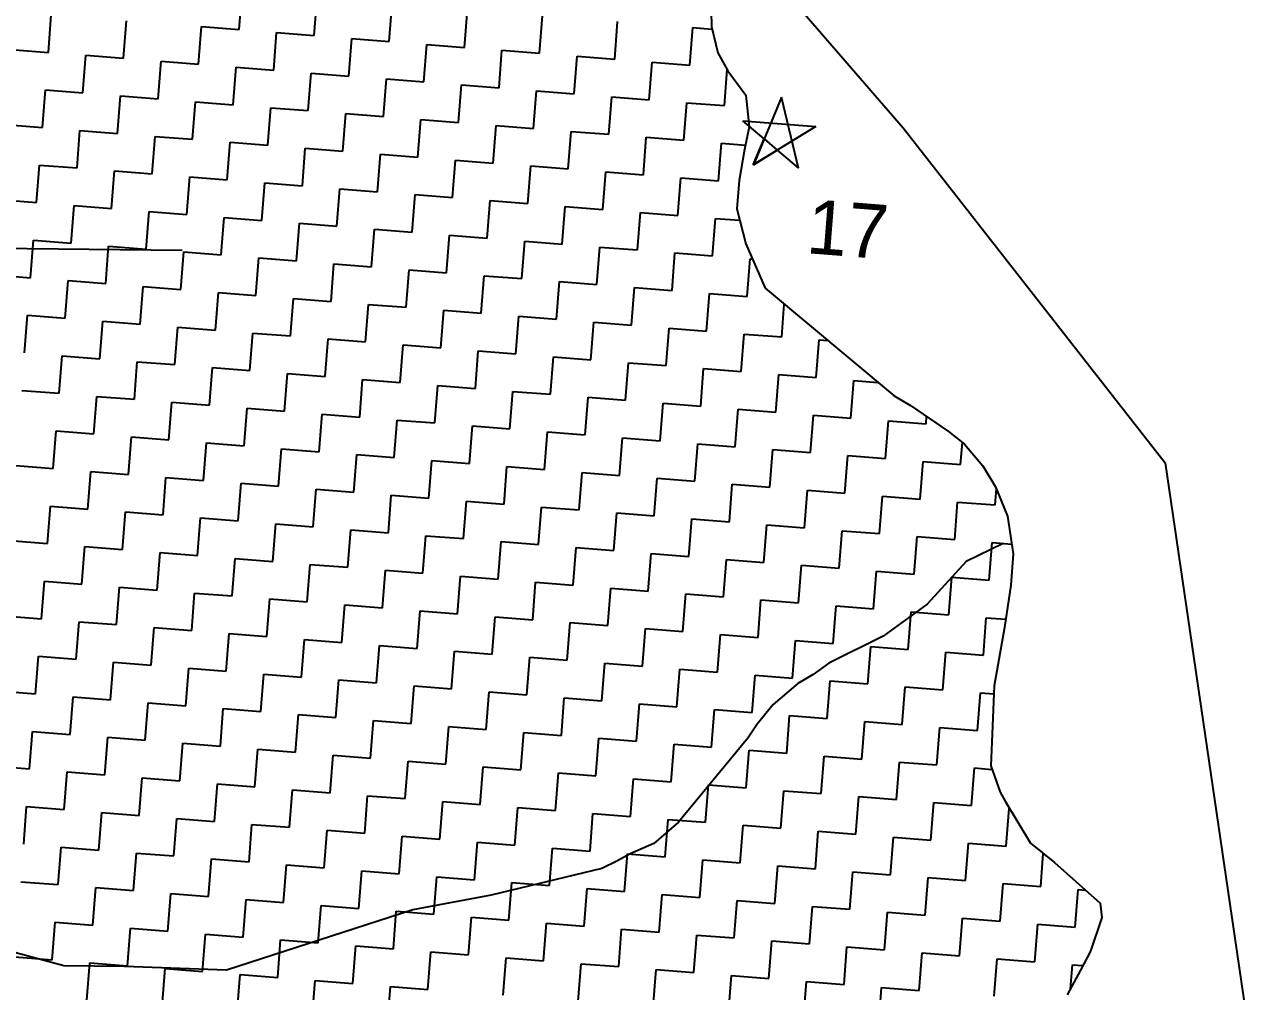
# Model space of a CAD drawing. Header units: metres. Extents: x 292752 to 294952, y 2098977 to 2102453.
# Drawn here: x 294689 to 294894, y 2100887.7 to 2101048.5 of the extents above; entities that cross this region are included whole.
import ezdxf

# ---------------------------------------------------------------- set-up
doc = ezdxf.new("R2010")
doc.units = ezdxf.units.M
for name, color, linetype in [('LINE_WATER', 4, 'Continuous'), ('POLY_HATCH', 12, 'Continuous'), ('TEXT_MAPIN', 7, 'Continuous'), ('V_BOUND_LINE', 7, 'Continuous')]:
    doc.layers.add(name, color=color, linetype=linetype)
doc.styles.add('TEXT_MAP', font='', dxfattribs={"height": 2.5})
doc.styles.get('TEXT_MAP').set_extended_font_data('Kruti Dev 050')

msp = doc.modelspace()

# ---------------------------------------------------------------- linework, layer by layer
for p, q in [((294814.92, 2101036.49), (294810.25, 2101025.23)), ((294817.76, 2101024.64), (294814.92, 2101036.49)), ((294808.5, 2101032.55), (294820.64, 2101031.6)), ((294812.03, 2101029.54), (294808.5, 2101032.55)), ((294820.64, 2101031.6), (294810.24, 2101025.23)), ((294810.24, 2101025.23), (294812.03, 2101029.54)), ((294812.03, 2101029.54), (294814.22, 2101027.66)), ((294810.25, 2101025.23), (294814.22, 2101027.66)), ((294814.22, 2101027.66), (294817.76, 2101024.64)), ((294593.49, 2101012.36), (294715.17, 2101011.02))]:
    msp.add_line(p, q)
at = {"layer": 'LINE_WATER'}
for p, q in [((294851.81, 2100962.22), (294845.67, 2100959.23)), ((294845.67, 2100959.23), (294839.2, 2100952.11)), ((294839.2, 2100952.11), (294831.84, 2100946.79)), ((294831.84, 2100946.79), (294822.8, 2100942.29)), ((294822.8, 2100942.29), (294820.22, 2100940.42)), ((294820.22, 2100940.42), (294817.67, 2100938.88)), ((294816.18, 2100937.61), (294813.57, 2100935.39)), ((294817.67, 2100938.88), (294816.18, 2100937.61)), ((294813.57, 2100935.39), (294810.88, 2100932.13)), ((294810.88, 2100932.13), (294809.31, 2100929.82)), ((294809.31, 2100929.82), (294797.79, 2100915.81)), ((294797.79, 2100915.81), (294793.69, 2100912.31)), ((294793.69, 2100912.31), (294789.73, 2100910.54)), ((294787.55, 2100909.32), (294785.03, 2100908.14)), ((294789.73, 2100910.54), (294787.55, 2100909.32)), ((294785.03, 2100908.14), (294766.61, 2100903.69)), ((294766.61, 2100903.69), (294753.57, 2100901.25)), ((294753.57, 2100901.25), (294722.56, 2100891.2)), ((294695.53, 2100891.94), (294682.61, 2100895.39)), ((294705.59, 2100891.84), (294695.53, 2100891.94)), ((294722.56, 2100891.2), (294705.59, 2100891.84))]:
    msp.add_line(p, q, dxfattribs=at)
at = {"layer": 'POLY_HATCH', "linetype": 'Continuous'}
for p, q in [((294724.67, 2101047.72), (294725.17, 2101053.97)), ((294737.17, 2101046.73), (294737.67, 2101052.98)), ((294749.67, 2101045.75), (294750.17, 2101052)), ((294762.17, 2101044.76), (294762.67, 2101051.01)), ((294692.93, 2101043.93), (294693.42, 2101050.19)), ((294705.43, 2101042.95), (294705.92, 2101049.2)), ((294774.67, 2101043.77), (294775.17, 2101050.02)), ((294787.18, 2101042.79), (294787.67, 2101049.04)), ((294717.93, 2101041.96), (294718.42, 2101048.21)), ((294718.42, 2101048.21), (294724.67, 2101047.72)), ((294730.43, 2101040.98), (294730.92, 2101047.23)), ((294730.92, 2101047.23), (294737.17, 2101046.73)), ((294742.93, 2101039.99), (294743.42, 2101046.24)), ((294743.42, 2101046.24), (294749.67, 2101045.75)), ((294799.68, 2101041.8), (294800.17, 2101048.05)), ((294800.17, 2101048.05), (294803.36, 2101047.8)), ((294686.68, 2101044.43), (294692.93, 2101043.93)), ((294755.43, 2101039), (294755.92, 2101045.25)), ((294755.92, 2101045.25), (294762.17, 2101044.76)), ((294767.93, 2101038.02), (294768.42, 2101044.27)), ((294768.42, 2101044.27), (294774.67, 2101043.77)), ((294698.68, 2101037.19), (294699.18, 2101043.44)), ((294699.18, 2101043.44), (294705.43, 2101042.95)), ((294711.18, 2101036.2), (294711.68, 2101042.45)), ((294711.68, 2101042.45), (294717.93, 2101041.96)), ((294780.43, 2101037.03), (294780.93, 2101043.28)), ((294780.93, 2101043.28), (294787.18, 2101042.79)), ((294792.93, 2101036.04), (294793.43, 2101042.29)), ((294793.43, 2101042.29), (294799.68, 2101041.8)), ((294723.69, 2101035.22), (294724.18, 2101041.47)), ((294724.18, 2101041.47), (294730.43, 2101040.98)), ((294736.19, 2101034.23), (294736.68, 2101040.48)), ((294736.68, 2101040.48), (294742.93, 2101039.99)), ((294805.43, 2101035.06), (294805.91, 2101041.05)), ((294748.69, 2101033.24), (294749.18, 2101039.5)), ((294749.18, 2101039.5), (294755.43, 2101039)), ((294761.19, 2101032.26), (294761.68, 2101038.51)), ((294761.68, 2101038.51), (294767.93, 2101038.02)), ((294691.94, 2101031.43), (294692.43, 2101037.68)), ((294692.43, 2101037.68), (294698.68, 2101037.19)), ((294704.44, 2101030.45), (294704.93, 2101036.7)), ((294704.93, 2101036.7), (294711.18, 2101036.2)), ((294773.69, 2101031.27), (294774.18, 2101037.52)), ((294774.18, 2101037.52), (294780.43, 2101037.03)), ((294786.19, 2101030.29), (294786.68, 2101036.54)), ((294786.68, 2101036.54), (294792.93, 2101036.04)), ((294716.94, 2101029.46), (294717.43, 2101035.71)), ((294717.43, 2101035.71), (294723.69, 2101035.22)), ((294729.44, 2101028.47), (294729.94, 2101034.72)), ((294729.94, 2101034.72), (294736.19, 2101034.23)), ((294798.69, 2101029.3), (294799.18, 2101035.55)), ((294799.18, 2101035.55), (294805.43, 2101035.06)), ((294685.69, 2101031.93), (294691.94, 2101031.43)), ((294741.94, 2101027.49), (294742.44, 2101033.74)), ((294742.44, 2101033.74), (294748.69, 2101033.24)), ((294754.44, 2101026.5), (294754.94, 2101032.75)), ((294754.94, 2101032.75), (294761.19, 2101032.26)), ((294697.7, 2101024.69), (294698.19, 2101030.94)), ((294698.19, 2101030.94), (294704.44, 2101030.45)), ((294710.2, 2101023.7), (294710.69, 2101029.95)), ((294710.69, 2101029.95), (294716.94, 2101029.46)), ((294766.94, 2101025.51), (294767.44, 2101031.77)), ((294767.44, 2101031.77), (294773.69, 2101031.27)), ((294779.45, 2101024.53), (294779.94, 2101030.78)), ((294779.94, 2101030.78), (294786.19, 2101030.29)), ((294722.7, 2101022.72), (294723.19, 2101028.97)), ((294723.19, 2101028.97), (294729.44, 2101028.47)), ((294735.2, 2101021.73), (294735.69, 2101027.98)), ((294735.69, 2101027.98), (294741.94, 2101027.49)), ((294791.95, 2101023.54), (294792.44, 2101029.79)), ((294792.44, 2101029.79), (294798.69, 2101029.3)), ((294804.45, 2101022.56), (294804.94, 2101028.81)), ((294804.94, 2101028.81), (294808.93, 2101028.49)), ((294747.7, 2101020.74), (294748.19, 2101026.99)), ((294748.19, 2101026.99), (294754.44, 2101026.5)), ((294760.2, 2101019.76), (294760.69, 2101026.01)), ((294760.69, 2101026.01), (294766.94, 2101025.51)), ((294690.95, 2101018.93), (294691.45, 2101025.18)), ((294691.45, 2101025.18), (294697.7, 2101024.69)), ((294703.45, 2101017.95), (294703.95, 2101024.2)), ((294703.95, 2101024.2), (294710.2, 2101023.7)), ((294772.7, 2101018.77), (294773.2, 2101025.02)), ((294773.2, 2101025.02), (294779.45, 2101024.53)), ((294785.2, 2101017.78), (294785.7, 2101024.03)), ((294785.7, 2101024.03), (294791.95, 2101023.54)), ((294715.96, 2101016.96), (294716.45, 2101023.21)), ((294716.45, 2101023.21), (294722.7, 2101022.72)), ((294728.46, 2101015.97), (294728.95, 2101022.22)), ((294728.95, 2101022.22), (294735.2, 2101021.73)), ((294797.7, 2101016.8), (294798.2, 2101023.05)), ((294798.2, 2101023.05), (294804.45, 2101022.56)), ((294740.96, 2101014.99), (294741.45, 2101021.24)), ((294741.45, 2101021.24), (294747.7, 2101020.74)), ((294753.46, 2101014), (294753.95, 2101020.25)), ((294753.95, 2101020.25), (294760.2, 2101019.76)), ((294684.7, 2101019.43), (294690.95, 2101018.93)), ((294696.71, 2101012.19), (294697.2, 2101018.44)), ((294697.2, 2101018.44), (294703.45, 2101017.95)), ((294765.96, 2101013.01), (294766.45, 2101019.26)), ((294766.45, 2101019.26), (294772.7, 2101018.77)), ((294778.46, 2101012.03), (294778.95, 2101018.28)), ((294778.95, 2101018.28), (294785.2, 2101017.78)), ((294709.21, 2101011.2), (294709.7, 2101017.45)), ((294709.7, 2101017.45), (294715.96, 2101016.96)), ((294721.71, 2101010.22), (294722.21, 2101016.47)), ((294722.21, 2101016.47), (294728.46, 2101015.97)), ((294790.96, 2101011.04), (294791.45, 2101017.29)), ((294791.45, 2101017.29), (294797.7, 2101016.8)), ((294803.46, 2101010.05), (294803.95, 2101016.3)), ((294803.95, 2101016.3), (294808, 2101015.99)), ((294734.21, 2101009.23), (294734.71, 2101015.48)), ((294734.71, 2101015.48), (294740.96, 2101014.99)), ((294746.71, 2101008.24), (294747.21, 2101014.49)), ((294747.21, 2101014.49), (294753.46, 2101014)), ((294759.21, 2101007.26), (294759.71, 2101013.51)), ((294759.71, 2101013.51), (294765.96, 2101013.01)), ((294689.97, 2101006.43), (294690.46, 2101012.68)), ((294690.46, 2101012.68), (294696.71, 2101012.19)), ((294702.47, 2101005.45), (294702.96, 2101011.7)), ((294702.96, 2101011.7), (294709.21, 2101011.2)), ((294771.72, 2101006.27), (294772.21, 2101012.52)), ((294772.21, 2101012.52), (294778.46, 2101012.03)), ((294784.22, 2101005.28), (294784.71, 2101011.53)), ((294784.71, 2101011.53), (294790.96, 2101011.04)), ((294714.97, 2101004.46), (294715.46, 2101010.71)), ((294715.46, 2101010.71), (294721.71, 2101010.22)), ((294727.47, 2101003.47), (294727.96, 2101009.72)), ((294727.96, 2101009.72), (294734.21, 2101009.23)), ((294796.72, 2101004.3), (294797.21, 2101010.55)), ((294797.21, 2101010.55), (294803.46, 2101010.05)), ((294809.22, 2101003.31), (294809.71, 2101009.56)), ((294809.71, 2101009.56), (294810.08, 2101009.53)), ((294739.97, 2101002.49), (294740.46, 2101008.74)), ((294740.46, 2101008.74), (294746.71, 2101008.24)), ((294752.47, 2101001.5), (294752.96, 2101007.75)), ((294752.96, 2101007.75), (294759.21, 2101007.26)), ((294683.72, 2101006.93), (294689.97, 2101006.43)), ((294695.72, 2100999.69), (294696.22, 2101005.94)), ((294696.22, 2101005.94), (294702.47, 2101005.45)), ((294764.97, 2101000.51), (294765.46, 2101006.76)), ((294765.46, 2101006.76), (294771.72, 2101006.27)), ((294777.47, 2100999.53), (294777.97, 2101005.78)), ((294777.97, 2101005.78), (294784.22, 2101005.28)), ((294708.22, 2100998.7), (294708.72, 2101004.95)), ((294708.72, 2101004.95), (294714.97, 2101004.46)), ((294720.73, 2100997.72), (294721.22, 2101003.97)), ((294721.22, 2101003.97), (294727.47, 2101003.47)), ((294789.97, 2100998.54), (294790.47, 2101004.79)), ((294790.47, 2101004.79), (294796.72, 2101004.3)), ((294802.47, 2100997.55), (294802.97, 2101003.8)), ((294802.97, 2101003.8), (294809.22, 2101003.31)), ((294733.23, 2100996.73), (294733.72, 2101002.98)), ((294733.72, 2101002.98), (294739.97, 2101002.49)), ((294745.73, 2100995.74), (294746.22, 2101001.99)), ((294746.22, 2101001.99), (294752.47, 2101001.5)), ((294814.97, 2100996.57), (294815.4, 2101002)), ((294688.98, 2100993.93), (294689.47, 2101000.18)), ((294689.47, 2101000.18), (294695.72, 2100999.69)), ((294701.48, 2100992.95), (294701.97, 2100999.2)), ((294701.97, 2100999.2), (294708.22, 2100998.7)), ((294758.23, 2100994.76), (294758.72, 2101001.01)), ((294758.72, 2101001.01), (294764.97, 2101000.51)), ((294770.73, 2100993.77), (294771.22, 2101000.02)), ((294771.22, 2101000.02), (294777.47, 2100999.53)), ((294713.98, 2100991.96), (294714.48, 2100998.21)), ((294714.48, 2100998.21), (294720.73, 2100997.72)), ((294726.48, 2100990.97), (294726.98, 2100997.22)), ((294726.98, 2100997.22), (294733.23, 2100996.73)), ((294783.23, 2100992.78), (294783.72, 2100999.03)), ((294783.72, 2100999.03), (294789.97, 2100998.54)), ((294795.73, 2100991.8), (294796.22, 2100998.05)), ((294796.22, 2100998.05), (294802.47, 2100997.55)), ((294808.23, 2100990.81), (294808.72, 2100997.06)), ((294808.72, 2100997.06), (294814.97, 2100996.57)), ((294738.98, 2100989.99), (294739.48, 2100996.24)), ((294739.48, 2100996.24), (294745.73, 2100995.74)), ((294751.48, 2100989), (294751.98, 2100995.25)), ((294751.98, 2100995.25), (294758.23, 2100994.76)), ((294820.73, 2100989.82), (294821.23, 2100996.07)), ((294821.23, 2100996.07), (294822.65, 2100995.96)), ((294694.74, 2100987.19), (294695.23, 2100993.44)), ((294695.23, 2100993.44), (294701.48, 2100992.95)), ((294763.99, 2100988.01), (294764.48, 2100994.26)), ((294764.48, 2100994.26), (294770.73, 2100993.77)), ((294776.49, 2100987.03), (294776.98, 2100993.28)), ((294776.98, 2100993.28), (294783.23, 2100992.78)), ((294707.24, 2100986.2), (294707.73, 2100992.45)), ((294707.73, 2100992.45), (294713.98, 2100991.96)), ((294719.74, 2100985.22), (294720.23, 2100991.47)), ((294720.23, 2100991.47), (294726.48, 2100990.97)), ((294788.99, 2100986.04), (294789.48, 2100992.29)), ((294789.48, 2100992.29), (294795.73, 2100991.8)), ((294801.49, 2100985.05), (294801.98, 2100991.3)), ((294801.98, 2100991.3), (294808.23, 2100990.81)), ((294732.24, 2100984.23), (294732.73, 2100990.48)), ((294732.73, 2100990.48), (294738.98, 2100989.99)), ((294744.74, 2100983.24), (294745.23, 2100989.49)), ((294745.23, 2100989.49), (294751.48, 2100989)), ((294813.99, 2100984.07), (294814.48, 2100990.32)), ((294814.48, 2100990.32), (294820.73, 2100989.82)), ((294826.49, 2100983.08), (294826.98, 2100989.33)), ((294826.98, 2100989.33), (294830.99, 2100989.01)), ((294688.49, 2100987.68), (294694.74, 2100987.19)), ((294757.24, 2100982.26), (294757.73, 2100988.51)), ((294757.73, 2100988.51), (294763.99, 2100988.01)), ((294769.74, 2100981.27), (294770.24, 2100987.52)), ((294770.24, 2100987.52), (294776.49, 2100987.03)), ((294700.49, 2100980.44), (294700.99, 2100986.69)), ((294700.99, 2100986.69), (294707.24, 2100986.2)), ((294713, 2100979.46), (294713.49, 2100985.71)), ((294713.49, 2100985.71), (294719.74, 2100985.22)), ((294782.24, 2100980.28), (294782.74, 2100986.53)), ((294782.74, 2100986.53), (294788.99, 2100986.04)), ((294794.74, 2100979.3), (294795.24, 2100985.55)), ((294795.24, 2100985.55), (294801.49, 2100985.05)), ((294725.5, 2100978.47), (294725.99, 2100984.72)), ((294725.99, 2100984.72), (294732.24, 2100984.23)), ((294738, 2100977.48), (294738.49, 2100983.74)), ((294738.49, 2100983.74), (294744.74, 2100983.24)), ((294750.5, 2100976.5), (294750.99, 2100982.75)), ((294750.99, 2100982.75), (294757.24, 2100982.26)), ((294807.24, 2100978.31), (294807.74, 2100984.56)), ((294807.74, 2100984.56), (294813.99, 2100984.07)), ((294819.75, 2100977.32), (294820.24, 2100983.57)), ((294820.24, 2100983.57), (294826.49, 2100983.08)), ((294838.99, 2100982.09), (294839.09, 2100983.31)), ((294693.75, 2100974.69), (294694.24, 2100980.94)), ((294694.24, 2100980.94), (294700.49, 2100980.44)), ((294763, 2100975.51), (294763.49, 2100981.76)), ((294763.49, 2100981.76), (294769.74, 2100981.27)), ((294775.5, 2100974.53), (294775.99, 2100980.78)), ((294775.99, 2100980.78), (294782.24, 2100980.28)), ((294832.25, 2100976.34), (294832.74, 2100982.59)), ((294832.74, 2100982.59), (294838.99, 2100982.09)), ((294706.25, 2100973.7), (294706.75, 2100979.95)), ((294706.75, 2100979.95), (294713, 2100979.46)), ((294718.75, 2100972.71), (294719.25, 2100978.96)), ((294719.25, 2100978.96), (294725.5, 2100978.47)), ((294788, 2100973.54), (294788.49, 2100979.79)), ((294788.49, 2100979.79), (294794.74, 2100979.3)), ((294800.5, 2100972.55), (294800.99, 2100978.8)), ((294800.99, 2100978.8), (294807.24, 2100978.31)), ((294844.75, 2100975.35), (294845.04, 2100979.01)), ((294731.25, 2100971.73), (294731.75, 2100977.98)), ((294731.75, 2100977.98), (294738, 2100977.48)), ((294743.75, 2100970.74), (294744.25, 2100976.99)), ((294744.25, 2100976.99), (294750.5, 2100976.5)), ((294813, 2100971.57), (294813.49, 2100977.82)), ((294813.49, 2100977.82), (294819.75, 2100977.32)), ((294825.5, 2100970.58), (294826, 2100976.83)), ((294826, 2100976.83), (294832.25, 2100976.34)), ((294687.5, 2100975.18), (294693.75, 2100974.69)), ((294756.25, 2100969.75), (294756.75, 2100976.01)), ((294756.75, 2100976.01), (294763, 2100975.51)), ((294768.76, 2100968.77), (294769.25, 2100975.02)), ((294769.25, 2100975.02), (294775.5, 2100974.53)), ((294838, 2100969.59), (294838.5, 2100975.84)), ((294838.5, 2100975.84), (294844.75, 2100975.35)), ((294699.51, 2100967.94), (294700, 2100974.19)), ((294700, 2100974.19), (294706.25, 2100973.7)), ((294712.01, 2100966.96), (294712.5, 2100973.21)), ((294712.5, 2100973.21), (294718.75, 2100972.71)), ((294781.26, 2100967.78), (294781.75, 2100974.03)), ((294781.75, 2100974.03), (294788, 2100973.54)), ((294793.76, 2100966.8), (294794.25, 2100973.05)), ((294794.25, 2100973.05), (294800.5, 2100972.55)), ((294724.51, 2100965.97), (294725, 2100972.22)), ((294725, 2100972.22), (294731.25, 2100971.73)), ((294737.01, 2100964.98), (294737.5, 2100971.23)), ((294737.5, 2100971.23), (294743.75, 2100970.74)), ((294806.26, 2100965.81), (294806.75, 2100972.06)), ((294806.75, 2100972.06), (294813, 2100971.57)), ((294818.76, 2100964.82), (294819.25, 2100971.07)), ((294819.25, 2100971.07), (294825.5, 2100970.58)), ((294850.5, 2100968.61), (294850.71, 2100971.28)), ((294692.76, 2100962.19), (294693.26, 2100968.44)), ((294693.26, 2100968.44), (294699.51, 2100967.94)), ((294749.51, 2100964), (294750, 2100970.25)), ((294750, 2100970.25), (294756.25, 2100969.75)), ((294762.01, 2100963.01), (294762.51, 2100969.26)), ((294762.51, 2100969.26), (294768.76, 2100968.77)), ((294831.26, 2100963.84), (294831.75, 2100970.09)), ((294831.75, 2100970.09), (294838, 2100969.59)), ((294843.76, 2100962.85), (294844.25, 2100969.1)), ((294844.25, 2100969.1), (294850.5, 2100968.61)), ((294705.27, 2100961.2), (294705.76, 2100967.45)), ((294705.76, 2100967.45), (294712.01, 2100966.96)), ((294717.77, 2100960.21), (294718.26, 2100966.46)), ((294718.26, 2100966.46), (294724.51, 2100965.97)), ((294774.51, 2100962.02), (294775.01, 2100968.27)), ((294775.01, 2100968.27), (294781.26, 2100967.78)), ((294787.01, 2100961.04), (294787.51, 2100967.29)), ((294787.51, 2100967.29), (294793.76, 2100966.8)), ((294799.51, 2100960.05), (294800.01, 2100966.3)), ((294800.01, 2100966.3), (294806.26, 2100965.81)), ((294730.27, 2100959.23), (294730.76, 2100965.48)), ((294730.76, 2100965.48), (294737.01, 2100964.98)), ((294742.77, 2100958.24), (294743.26, 2100964.49)), ((294743.26, 2100964.49), (294749.51, 2100964)), ((294812.02, 2100959.06), (294812.51, 2100965.32)), ((294812.51, 2100965.32), (294818.76, 2100964.82)), ((294824.52, 2100958.08), (294825.01, 2100964.33)), ((294825.01, 2100964.33), (294831.26, 2100963.84)), ((294686.51, 2100962.68), (294692.76, 2100962.19)), ((294755.27, 2100957.25), (294755.76, 2100963.5)), ((294755.76, 2100963.5), (294762.01, 2100963.01)), ((294767.77, 2100956.27), (294768.26, 2100962.52)), ((294768.26, 2100962.52), (294774.51, 2100962.02)), ((294837.02, 2100957.09), (294837.51, 2100963.34)), ((294837.51, 2100963.34), (294843.76, 2100962.85)), ((294849.52, 2100956.11), (294850.01, 2100962.36)), ((294850.01, 2100962.36), (294853.25, 2100962.1)), ((294698.52, 2100955.44), (294699.01, 2100961.69)), ((294699.01, 2100961.69), (294705.27, 2100961.2)), ((294711.02, 2100954.46), (294711.52, 2100960.71)), ((294711.52, 2100960.71), (294717.77, 2100960.21)), ((294780.27, 2100955.28), (294780.76, 2100961.53)), ((294780.76, 2100961.53), (294787.01, 2100961.04)), ((294792.77, 2100954.29), (294793.26, 2100960.54)), ((294793.26, 2100960.54), (294799.51, 2100960.05)), ((294723.52, 2100953.47), (294724.02, 2100959.72)), ((294724.02, 2100959.72), (294730.27, 2100959.23)), ((294736.02, 2100952.48), (294736.52, 2100958.73)), ((294736.52, 2100958.73), (294742.77, 2100958.24)), ((294805.27, 2100953.31), (294805.76, 2100959.56)), ((294805.76, 2100959.56), (294812.02, 2100959.06)), ((294817.77, 2100952.32), (294818.27, 2100958.57)), ((294818.27, 2100958.57), (294824.52, 2100958.08)), ((294748.52, 2100951.5), (294749.02, 2100957.75)), ((294749.02, 2100957.75), (294755.27, 2100957.25)), ((294761.03, 2100950.51), (294761.52, 2100956.76)), ((294761.52, 2100956.76), (294767.77, 2100956.27)), ((294830.27, 2100951.33), (294830.77, 2100957.59)), ((294830.77, 2100957.59), (294837.02, 2100957.09)), ((294842.77, 2100950.35), (294843.27, 2100956.6)), ((294843.27, 2100956.6), (294849.52, 2100956.11)), ((294691.78, 2100949.69), (294692.27, 2100955.94)), ((294692.27, 2100955.94), (294698.52, 2100955.44)), ((294704.28, 2100948.7), (294704.77, 2100954.95)), ((294704.77, 2100954.95), (294711.02, 2100954.46)), ((294773.53, 2100949.52), (294774.02, 2100955.77)), ((294774.02, 2100955.77), (294780.27, 2100955.28)), ((294786.03, 2100948.54), (294786.52, 2100954.79)), ((294786.52, 2100954.79), (294792.77, 2100954.29)), ((294716.78, 2100947.71), (294717.27, 2100953.96)), ((294717.27, 2100953.96), (294723.52, 2100953.47)), ((294729.28, 2100946.73), (294729.77, 2100952.98)), ((294729.77, 2100952.98), (294736.02, 2100952.48)), ((294741.78, 2100945.74), (294742.27, 2100951.99)), ((294742.27, 2100951.99), (294748.52, 2100951.5)), ((294798.53, 2100947.55), (294799.02, 2100953.8)), ((294799.02, 2100953.8), (294805.27, 2100953.31)), ((294811.03, 2100946.56), (294811.52, 2100952.81)), ((294811.52, 2100952.81), (294817.77, 2100952.32)), ((294685.53, 2100950.18), (294691.78, 2100949.69)), ((294754.28, 2100944.75), (294754.78, 2100951)), ((294754.78, 2100951), (294761.03, 2100950.51)), ((294766.78, 2100943.77), (294767.28, 2100950.02)), ((294767.28, 2100950.02), (294773.53, 2100949.52)), ((294823.53, 2100945.58), (294824.02, 2100951.83)), ((294824.02, 2100951.83), (294830.27, 2100951.33)), ((294836.03, 2100944.59), (294836.52, 2100950.84)), ((294836.52, 2100950.84), (294842.77, 2100950.35)), ((294697.54, 2100942.94), (294698.03, 2100949.19)), ((294698.03, 2100949.19), (294704.28, 2100948.7)), ((294710.04, 2100941.96), (294710.53, 2100948.21)), ((294710.53, 2100948.21), (294716.78, 2100947.71)), ((294779.28, 2100942.78), (294779.78, 2100949.03)), ((294779.78, 2100949.03), (294786.03, 2100948.54)), ((294791.78, 2100941.79), (294792.28, 2100948.04)), ((294792.28, 2100948.04), (294798.53, 2100947.55)), ((294848.53, 2100943.6), (294849.02, 2100949.85)), ((294849.02, 2100949.85), (294852.25, 2100949.6)), ((294722.54, 2100940.97), (294723.03, 2100947.22)), ((294723.03, 2100947.22), (294729.28, 2100946.73)), ((294735.04, 2100939.98), (294735.53, 2100946.23)), ((294735.53, 2100946.23), (294741.78, 2100945.74)), ((294804.28, 2100940.81), (294804.78, 2100947.06)), ((294804.78, 2100947.06), (294811.03, 2100946.56)), ((294816.79, 2100939.82), (294817.28, 2100946.07)), ((294817.28, 2100946.07), (294823.53, 2100945.58)), ((294747.54, 2100939), (294748.03, 2100945.25)), ((294748.03, 2100945.25), (294754.28, 2100944.75)), ((294760.04, 2100938.01), (294760.53, 2100944.26)), ((294760.53, 2100944.26), (294766.78, 2100943.77)), ((294829.29, 2100938.83), (294829.78, 2100945.08)), ((294829.78, 2100945.08), (294836.03, 2100944.59)), ((294841.79, 2100937.85), (294842.28, 2100944.1)), ((294842.28, 2100944.1), (294848.53, 2100943.6)), ((294690.79, 2100937.19), (294691.28, 2100943.44)), ((294691.28, 2100943.44), (294697.54, 2100942.94)), ((294703.29, 2100936.2), (294703.79, 2100942.45)), ((294703.79, 2100942.45), (294710.04, 2100941.96)), ((294772.54, 2100937.02), (294773.03, 2100943.27)), ((294773.03, 2100943.27), (294779.28, 2100942.78)), ((294785.04, 2100936.04), (294785.53, 2100942.29)), ((294785.53, 2100942.29), (294791.78, 2100941.79)), ((294715.79, 2100935.21), (294716.29, 2100941.46)), ((294716.29, 2100941.46), (294722.54, 2100940.97)), ((294728.29, 2100934.23), (294728.79, 2100940.48)), ((294728.79, 2100940.48), (294735.04, 2100939.98)), ((294797.54, 2100935.05), (294798.03, 2100941.3)), ((294798.03, 2100941.3), (294804.28, 2100940.81)), ((294810.04, 2100934.06), (294810.54, 2100940.31)), ((294810.54, 2100940.31), (294816.79, 2100939.82)), ((294684.54, 2100937.68), (294690.79, 2100937.19)), ((294740.79, 2100933.24), (294741.29, 2100939.49)), ((294741.29, 2100939.49), (294747.54, 2100939)), ((294753.3, 2100932.25), (294753.79, 2100938.5)), ((294753.79, 2100938.5), (294760.04, 2100938.01)), ((294822.54, 2100933.08), (294823.04, 2100939.33)), ((294823.04, 2100939.33), (294829.29, 2100938.83)), ((294835.04, 2100932.09), (294835.54, 2100938.34)), ((294835.54, 2100938.34), (294841.79, 2100937.85)), ((294696.55, 2100930.44), (294697.04, 2100936.69)), ((294697.04, 2100936.69), (294703.29, 2100936.2)), ((294709.05, 2100929.45), (294709.54, 2100935.71)), ((294709.54, 2100935.71), (294715.79, 2100935.21)), ((294765.8, 2100931.27), (294766.29, 2100937.52)), ((294766.29, 2100937.52), (294772.54, 2100937.02)), ((294778.3, 2100930.28), (294778.79, 2100936.53)), ((294778.79, 2100936.53), (294785.04, 2100936.04)), ((294847.54, 2100931.1), (294848.04, 2100937.35)), ((294848.04, 2100937.35), (294850.27, 2100937.18)), ((294721.55, 2100928.47), (294722.04, 2100934.72)), ((294722.04, 2100934.72), (294728.29, 2100934.23)), ((294734.05, 2100927.48), (294734.54, 2100933.73)), ((294734.54, 2100933.73), (294740.79, 2100933.24)), ((294790.8, 2100929.29), (294791.29, 2100935.54)), ((294791.29, 2100935.54), (294797.54, 2100935.05)), ((294803.3, 2100928.31), (294803.79, 2100934.56)), ((294803.79, 2100934.56), (294810.04, 2100934.06)), ((294815.8, 2100927.32), (294816.29, 2100933.57)), ((294816.29, 2100933.57), (294822.54, 2100933.08)), ((294746.55, 2100926.5), (294747.04, 2100932.75)), ((294747.04, 2100932.75), (294753.3, 2100932.25)), ((294759.05, 2100925.51), (294759.55, 2100931.76)), ((294759.55, 2100931.76), (294765.8, 2100931.27)), ((294828.3, 2100926.33), (294828.79, 2100932.58)), ((294828.79, 2100932.58), (294835.04, 2100932.09)), ((294840.8, 2100925.35), (294841.29, 2100931.6)), ((294841.29, 2100931.6), (294847.54, 2100931.1)), ((294689.8, 2100924.68), (294690.3, 2100930.93)), ((294690.3, 2100930.93), (294696.55, 2100930.44)), ((294702.31, 2100923.7), (294702.8, 2100929.95)), ((294702.8, 2100929.95), (294709.05, 2100929.45)), ((294771.55, 2100924.52), (294772.05, 2100930.77)), ((294772.05, 2100930.77), (294778.3, 2100930.28)), ((294784.05, 2100923.54), (294784.55, 2100929.79)), ((294784.55, 2100929.79), (294790.8, 2100929.29)), ((294714.81, 2100922.71), (294715.3, 2100928.96)), ((294715.3, 2100928.96), (294721.55, 2100928.47)), ((294727.31, 2100921.72), (294727.8, 2100927.98)), ((294727.8, 2100927.98), (294734.05, 2100927.48)), ((294796.55, 2100922.55), (294797.05, 2100928.8)), ((294797.05, 2100928.8), (294803.3, 2100928.31)), ((294809.06, 2100921.56), (294809.55, 2100927.81)), ((294809.55, 2100927.81), (294815.8, 2100927.32)), ((294739.81, 2100920.74), (294740.3, 2100926.99)), ((294740.3, 2100926.99), (294746.55, 2100926.5)), ((294752.31, 2100919.75), (294752.8, 2100926)), ((294752.8, 2100926), (294759.05, 2100925.51)), ((294821.56, 2100920.58), (294822.05, 2100926.83)), ((294822.05, 2100926.83), (294828.3, 2100926.33)), ((294834.06, 2100919.59), (294834.55, 2100925.84)), ((294834.55, 2100925.84), (294840.8, 2100925.35)), ((294683.55, 2100925.18), (294689.8, 2100924.68)), ((294695.56, 2100917.94), (294696.06, 2100924.19)), ((294696.06, 2100924.19), (294702.31, 2100923.7)), ((294764.81, 2100918.77), (294765.3, 2100925.02)), ((294765.3, 2100925.02), (294771.55, 2100924.52)), ((294777.31, 2100917.78), (294777.8, 2100924.03)), ((294777.8, 2100924.03), (294784.05, 2100923.54)), ((294846.56, 2100918.6), (294847.05, 2100924.85)), ((294847.05, 2100924.85), (294849.96, 2100924.62)), ((294708.06, 2100916.95), (294708.56, 2100923.2)), ((294708.56, 2100923.2), (294714.81, 2100922.71)), ((294720.56, 2100915.97), (294721.06, 2100922.22)), ((294721.06, 2100922.22), (294727.31, 2100921.72)), ((294733.06, 2100914.98), (294733.56, 2100921.23)), ((294733.56, 2100921.23), (294739.81, 2100920.74)), ((294789.81, 2100916.79), (294790.3, 2100923.04)), ((294790.3, 2100923.04), (294796.55, 2100922.55)), ((294802.31, 2100915.81), (294802.8, 2100922.06)), ((294802.8, 2100922.06), (294809.06, 2100921.56)), ((294745.57, 2100913.99), (294746.06, 2100920.24)), ((294746.06, 2100920.24), (294752.31, 2100919.75)), ((294758.07, 2100913.01), (294758.56, 2100919.26)), ((294758.56, 2100919.26), (294764.81, 2100918.77)), ((294814.81, 2100914.82), (294815.31, 2100921.07)), ((294815.31, 2100921.07), (294821.56, 2100920.58)), ((294827.31, 2100913.83), (294827.81, 2100920.08)), ((294827.81, 2100920.08), (294834.06, 2100919.59)), ((294688.82, 2100912.18), (294689.31, 2100918.43)), ((294689.31, 2100918.43), (294695.56, 2100917.94)), ((294701.32, 2100911.2), (294701.81, 2100917.45)), ((294701.81, 2100917.45), (294708.06, 2100916.95)), ((294770.57, 2100912.02), (294771.06, 2100918.27)), ((294771.06, 2100918.27), (294777.31, 2100917.78)), ((294783.07, 2100911.03), (294783.56, 2100917.29)), ((294783.56, 2100917.29), (294789.81, 2100916.79)), ((294839.81, 2100912.85), (294840.31, 2100919.1)), ((294840.31, 2100919.1), (294846.56, 2100918.6)), ((294852.31, 2100911.86), (294852.81, 2100918.11)), ((294852.81, 2100918.11), (294852.87, 2100918.1)), ((294713.82, 2100910.21), (294714.31, 2100916.46)), ((294714.31, 2100916.46), (294720.56, 2100915.97)), ((294726.32, 2100909.22), (294726.81, 2100915.47)), ((294726.81, 2100915.47), (294733.06, 2100914.98)), ((294795.57, 2100910.05), (294796.06, 2100916.3)), ((294796.06, 2100916.3), (294802.31, 2100915.81)), ((294808.07, 2100909.06), (294808.56, 2100915.31)), ((294808.56, 2100915.31), (294814.81, 2100914.82)), ((294738.82, 2100908.24), (294739.31, 2100914.49)), ((294739.31, 2100914.49), (294745.57, 2100913.99)), ((294751.32, 2100907.25), (294751.82, 2100913.5)), ((294751.82, 2100913.5), (294758.07, 2100913.01)), ((294820.57, 2100908.08), (294821.06, 2100914.33)), ((294821.06, 2100914.33), (294827.31, 2100913.83)), ((294833.07, 2100907.09), (294833.56, 2100913.34)), ((294833.56, 2100913.34), (294839.81, 2100912.85)), ((294694.58, 2100905.44), (294695.07, 2100911.69)), ((294695.07, 2100911.69), (294701.32, 2100911.2)), ((294763.82, 2100906.26), (294764.32, 2100912.51)), ((294764.32, 2100912.51), (294770.57, 2100912.02)), ((294776.32, 2100905.28), (294776.82, 2100911.53)), ((294776.82, 2100911.53), (294783.07, 2100911.03)), ((294845.57, 2100906.1), (294846.06, 2100912.35)), ((294846.06, 2100912.35), (294852.31, 2100911.86)), ((294707.08, 2100904.45), (294707.57, 2100910.7)), ((294707.57, 2100910.7), (294713.82, 2100910.21)), ((294719.58, 2100903.47), (294720.07, 2100909.72)), ((294720.07, 2100909.72), (294726.32, 2100909.22)), ((294788.82, 2100904.29), (294789.32, 2100910.54)), ((294789.32, 2100910.54), (294795.57, 2100910.05)), ((294801.33, 2100903.3), (294801.82, 2100909.56)), ((294801.82, 2100909.56), (294808.07, 2100909.06)), ((294858.07, 2100905.12), (294858.51, 2100910.63)), ((294732.08, 2100902.48), (294732.57, 2100908.73)), ((294732.57, 2100908.73), (294738.82, 2100908.24)), ((294744.58, 2100901.49), (294745.07, 2100907.74)), ((294745.07, 2100907.74), (294751.32, 2100907.25)), ((294813.83, 2100902.32), (294814.32, 2100908.57)), ((294814.32, 2100908.57), (294820.57, 2100908.08)), ((294826.33, 2100901.33), (294826.82, 2100907.58)), ((294826.82, 2100907.58), (294833.07, 2100907.09)), ((294688.33, 2100905.93), (294694.58, 2100905.44)), ((294700.33, 2100898.7), (294700.83, 2100904.95)), ((294700.83, 2100904.95), (294707.08, 2100904.45)), ((294757.08, 2100900.51), (294757.57, 2100906.76)), ((294757.57, 2100906.76), (294763.82, 2100906.26)), ((294769.58, 2100899.52), (294770.07, 2100905.77)), ((294770.07, 2100905.77), (294776.32, 2100905.28)), ((294838.83, 2100900.35), (294839.32, 2100906.6)), ((294839.32, 2100906.6), (294845.57, 2100906.1)), ((294851.33, 2100899.36), (294851.82, 2100905.61)), ((294851.82, 2100905.61), (294858.07, 2100905.12)), ((294712.83, 2100897.71), (294713.33, 2100903.96)), ((294713.33, 2100903.96), (294719.58, 2100903.47)), ((294725.33, 2100896.72), (294725.83, 2100902.97)), ((294725.83, 2100902.97), (294732.08, 2100902.48)), ((294782.08, 2100898.53), (294782.57, 2100904.78)), ((294782.57, 2100904.78), (294788.82, 2100904.29)), ((294794.58, 2100897.55), (294795.07, 2100903.8)), ((294795.07, 2100903.8), (294801.33, 2100903.3)), ((294807.08, 2100896.56), (294807.58, 2100902.81)), ((294807.58, 2100902.81), (294813.83, 2100902.32)), ((294863.83, 2100898.37), (294864.32, 2100904.62)), ((294864.32, 2100904.62), (294865.54, 2100904.53)), ((294737.83, 2100895.74), (294738.33, 2100901.99)), ((294738.33, 2100901.99), (294744.58, 2100901.49)), ((294750.34, 2100894.75), (294750.83, 2100901)), ((294750.83, 2100901), (294757.08, 2100900.51)), ((294819.58, 2100895.57), (294820.08, 2100901.82)), ((294820.08, 2100901.82), (294826.33, 2100901.33)), ((294832.08, 2100894.59), (294832.58, 2100900.84)), ((294832.58, 2100900.84), (294838.83, 2100900.35)), ((294693.59, 2100892.94), (294694.08, 2100899.19)), ((294694.08, 2100899.19), (294700.33, 2100898.7)), ((294762.84, 2100893.76), (294763.33, 2100900.01)), ((294763.33, 2100900.01), (294769.58, 2100899.52)), ((294775.34, 2100892.78), (294775.83, 2100899.03)), ((294775.83, 2100899.03), (294782.08, 2100898.53)), ((294844.58, 2100893.6), (294845.08, 2100899.85)), ((294845.08, 2100899.85), (294851.33, 2100899.36)), ((294857.09, 2100892.61), (294857.58, 2100898.87)), ((294857.58, 2100898.87), (294863.83, 2100898.37)), ((294706.09, 2100891.95), (294706.58, 2100898.2)), ((294706.58, 2100898.2), (294712.83, 2100897.71)), ((294718.59, 2100890.97), (294719.08, 2100897.22)), ((294719.08, 2100897.22), (294725.33, 2100896.72)), ((294787.84, 2100891.79), (294788.33, 2100898.04)), ((294788.33, 2100898.04), (294794.58, 2100897.55)), ((294800.34, 2100890.8), (294800.83, 2100897.05)), ((294800.83, 2100897.05), (294807.08, 2100896.56)), ((294731.09, 2100889.98), (294731.58, 2100896.23)), ((294731.58, 2100896.23), (294737.83, 2100895.74)), ((294743.59, 2100888.99), (294744.09, 2100895.24)), ((294744.09, 2100895.24), (294750.34, 2100894.75)), ((294812.84, 2100889.82), (294813.33, 2100896.07)), ((294813.33, 2100896.07), (294819.58, 2100895.57)), ((294825.34, 2100888.83), (294825.83, 2100895.08)), ((294825.83, 2100895.08), (294832.08, 2100894.59)), ((294687.34, 2100893.43), (294693.59, 2100892.94)), ((294756.09, 2100888.01), (294756.59, 2100894.26)), ((294756.59, 2100894.26), (294762.84, 2100893.76)), ((294768.59, 2100887.02), (294769.09, 2100893.27)), ((294769.09, 2100893.27), (294775.34, 2100892.78)), ((294837.84, 2100887.84), (294838.33, 2100894.09)), ((294838.33, 2100894.09), (294844.58, 2100893.6)), ((294850.34, 2100886.86), (294850.83, 2100893.11)), ((294850.83, 2100893.11), (294857.09, 2100892.61)), ((294699.35, 2100886.2), (294699.84, 2100892.45)), ((294699.84, 2100892.45), (294706.09, 2100891.95)), ((294711.85, 2100885.21), (294712.34, 2100891.46)), ((294712.34, 2100891.46), (294718.59, 2100890.97)), ((294724.35, 2100884.22), (294724.84, 2100890.47)), ((294724.84, 2100890.47), (294731.09, 2100889.98)), ((294781.09, 2100886.03), (294781.59, 2100892.28)), ((294781.59, 2100892.28), (294787.84, 2100891.79)), ((294793.59, 2100885.05), (294794.09, 2100891.3)), ((294794.09, 2100891.3), (294800.34, 2100890.8)), ((294863.02, 2100888.11), (294863.34, 2100892.12)), ((294863.34, 2100892.12), (294865.11, 2100891.98)), ((294736.85, 2100883.24), (294737.34, 2100889.49)), ((294737.34, 2100889.49), (294743.59, 2100888.99)), ((294749.35, 2100882.25), (294749.84, 2100888.5)), ((294749.84, 2100888.5), (294756.09, 2100888.01)), ((294806.1, 2100884.06), (294806.59, 2100890.31)), ((294806.59, 2100890.31), (294812.84, 2100889.82)), ((294818.6, 2100883.07), (294819.09, 2100889.32)), ((294819.09, 2100889.32), (294825.34, 2100888.83)), ((294831.1, 2100882.09), (294831.59, 2100888.34)), ((294831.59, 2100888.34), (294837.84, 2100887.84))]:
    msp.add_line(p, q, dxfattribs=at)
at = {"layer": 'POLY_HATCH'}
for p, q in [((294803.19, 2101053.46), (294803.26, 2101048.22)), ((294803.26, 2101048.22), (294804.34, 2101043.85)), ((294804.34, 2101043.85), (294806.01, 2101040.86)), ((294806.01, 2101040.86), (294809.02, 2101036.82)), ((294809.02, 2101036.82), (294809.56, 2101031.54)), ((294809.56, 2101031.54), (294808.79, 2101027.79)), ((294808.79, 2101027.79), (294807.9, 2101022.62)), ((294807.9, 2101022.62), (294807.53, 2101017.89)), ((294807.53, 2101017.89), (294808.98, 2101012.06)), ((294808.98, 2101012.06), (294812.2, 2101004.67)), ((294812.2, 2101004.67), (294833.66, 2100986.79)), ((294833.66, 2100986.79), (294836.39, 2100985.15)), ((294836.39, 2100985.15), (294839.55, 2100982.99)), ((294839.55, 2100982.99), (294842.71, 2100980.84)), ((294842.71, 2100980.84), (294845.4, 2100978.72)), ((294845.4, 2100978.72), (294848.46, 2100975.15)), ((294848.46, 2100975.15), (294850.56, 2100971.65)), ((294850.56, 2100971.65), (294852.56, 2100966.73)), ((294852.56, 2100966.73), (294853.49, 2100960.47)), ((294853.49, 2100960.47), (294853.08, 2100955.26)), ((294853.08, 2100955.26), (294852.05, 2100948.21)), ((294852.05, 2100948.21), (294850.32, 2100938.5)), ((294850.32, 2100938.5), (294849.75, 2100925.22)), ((294849.75, 2100925.22), (294851.31, 2100920.81)), ((294851.31, 2100920.81), (294852.14, 2100919.31)), ((294852.14, 2100919.31), (294854.25, 2100915.82)), ((294854.25, 2100915.82), (294856.36, 2100912.32)), ((294856.36, 2100912.32), (294860.39, 2100909.14)), ((294860.39, 2100909.14), (294867.95, 2100902.36)), ((294867.95, 2100902.36), (294868.24, 2100899.95)), ((294868.24, 2100899.95), (294866.37, 2100894.39)), ((294866.37, 2100894.39), (294864.69, 2100891.19)), ((294864.69, 2100891.19), (294862.46, 2100887.08))]:
    msp.add_line(p, q, dxfattribs=at)
at = {"layer": 'V_BOUND_LINE'}
for p, q in [((294813.39, 2101056.59), (294835.17, 2101031.36)), ((294835.17, 2101031.36), (294878.81, 2100975.6)), ((294878.81, 2100975.6), (294893.96, 2100872.28))]:
    msp.add_line(p, q, dxfattribs=at)

# ---------------------------------------------------------------- texts
at = {"layer": 'TEXT_MAPIN', "style": 'TEXT_MAP'}
msp.add_text('17', height=9.029, rotation=355.4876, dxfattribs=at).set_placement((294818.91, 2101010.53))

doc.saveas('drawing.dxf')
